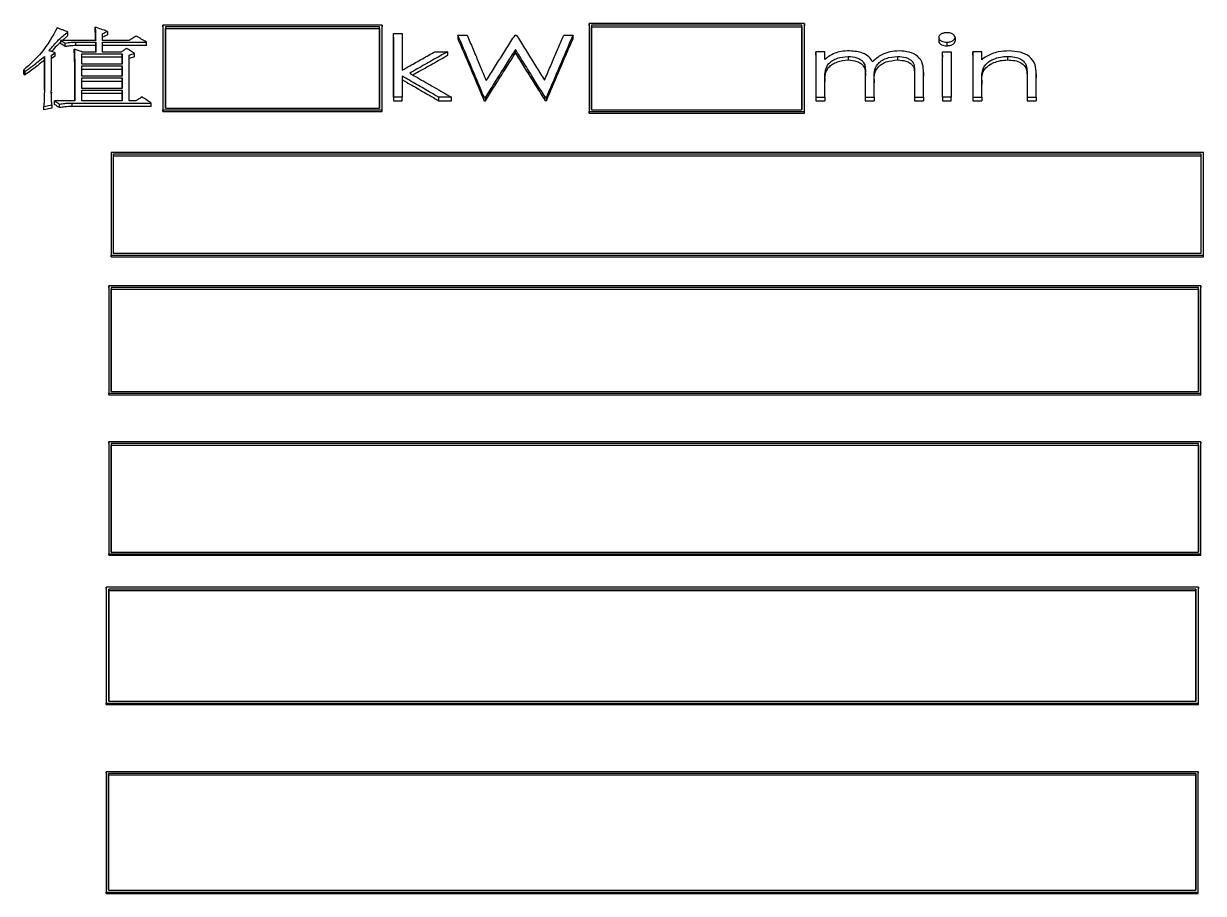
# Model space of a CAD drawing. Header units: millimetres. Extents: x 2136 to 4572, y 748 to 2471.
# Drawn here: x 2820.14 to 2844.05, y 2252.75 to 2270.38 of the extents above; entities that cross this region are included whole.
import ezdxf

# ---------------------------------------------------------------- set-up
doc = ezdxf.new("R2010")
doc.units = ezdxf.units.MM

msp = doc.modelspace()

# ---------------------------------------------------------------- linework, layer by layer
at = {"color": 7, "linetype": 'Continuous', "lineweight": 25}
for p, q in [((2822.966, 2270.312), (2822.966, 2270.348)), ((2822.966, 2270.348), (2822.966, 2268.633)), ((2827.407, 2270.348), (2822.966, 2270.348)), ((2827.407, 2268.633), (2827.407, 2270.348)), ((2827.407, 2270.348), (2827.407, 2270.312)), ((2831.603, 2270.342), (2831.603, 2270.379)), ((2831.603, 2270.379), (2831.603, 2268.601)), ((2835.965, 2270.379), (2831.603, 2270.379)), ((2831.603, 2270.342), (2831.603, 2268.566)), ((2835.915, 2270.348), (2831.653, 2270.348)), ((2831.653, 2270.348), (2831.653, 2268.633)), ((2835.915, 2268.633), (2835.915, 2270.348)), ((2835.915, 2270.312), (2835.915, 2270.348)), ((2835.965, 2268.601), (2835.965, 2270.379)), ((2835.965, 2270.379), (2835.965, 2270.342)), ((2835.965, 2268.565), (2835.965, 2270.342)), ((2821.04, 2270.135), (2820.933, 2270.04)), ((2821.04, 2270.135), (2821.04, 2270.208)), ((2821.592, 2270.236), (2821.592, 2270.309)), ((2821.743, 2270.04), (2821.743, 2270.174)), ((2821.841, 2270.221), (2821.841, 2270.149)), ((2822.966, 2270.312), (2822.966, 2268.598)), ((2827.357, 2270.317), (2823.016, 2270.317)), ((2823.016, 2270.317), (2823.016, 2268.665)), ((2823.016, 2268.665), (2823.016, 2270.281)), ((2823.016, 2270.281), (2827.357, 2270.281)), ((2827.357, 2268.665), (2827.357, 2270.317)), ((2827.357, 2270.281), (2827.357, 2270.317)), ((2827.357, 2270.281), (2827.357, 2268.665)), ((2827.407, 2268.598), (2827.407, 2270.312)), ((2827.635, 2268.886), (2827.635, 2270.179)), ((2827.635, 2270.106), (2827.635, 2270.179)), ((2827.635, 2270.179), (2827.814, 2270.179)), ((2827.635, 2270.106), (2827.635, 2268.816)), ((2827.814, 2270.179), (2827.814, 2269.436)), ((2828.942, 2270.147), (2828.942, 2270.074)), ((2828.942, 2270.147), (2829.128, 2270.147)), ((2830.101, 2270.147), (2830.127, 2270.147)), ((2831.092, 2270.147), (2831.276, 2270.147)), ((2831.276, 2270.074), (2831.276, 2270.147)), ((2831.653, 2268.633), (2831.653, 2270.312)), ((2831.653, 2270.312), (2835.915, 2270.312)), ((2835.915, 2270.312), (2835.915, 2268.633)), ((2838.686, 2270.098), (2838.686, 2270.026)), ((2839.019, 2270.098), (2839.019, 2270.026)), ((2821.603, 2270.04), (2820.899, 2270.04)), ((2820.899, 2269.967), (2820.899, 2270.04)), ((2820.986, 2269.913), (2820.986, 2269.986)), ((2821.17, 2269.792), (2821.17, 2269.864)), ((2821.202, 2270.006), (2821.603, 2270.006)), ((2821.202, 2269.933), (2821.202, 2270.006)), ((2821.603, 2269.933), (2821.202, 2269.933)), ((2821.603, 2270.006), (2821.603, 2269.803)), ((2821.603, 2269.933), (2821.603, 2270.006)), ((2821.603, 2269.803), (2821.603, 2269.933)), ((2822.284, 2270.04), (2821.743, 2270.04)), ((2821.743, 2270.006), (2822.63, 2270.006)), ((2821.743, 2269.803), (2821.743, 2270.006)), ((2822.63, 2269.933), (2821.743, 2269.933)), ((2822.63, 2269.933), (2822.63, 2270.006)), ((2830.109, 2269.781), (2830.109, 2269.853)), ((2838.852, 2270.003), (2838.852, 2269.93)), ((2820.564, 2269.715), (2820.564, 2269.031)), ((2820.564, 2269.643), (2820.564, 2269.715)), ((2820.564, 2269.031), (2820.564, 2269.643)), ((2820.705, 2269.742), (2820.78, 2269.789)), ((2820.705, 2269.059), (2820.705, 2269.742)), ((2820.78, 2269.717), (2820.705, 2269.67)), ((2820.78, 2269.717), (2820.78, 2269.789)), ((2821.321, 2269.769), (2822.143, 2269.769)), ((2821.321, 2269.558), (2821.321, 2269.769)), ((2822.143, 2269.697), (2821.321, 2269.697)), ((2821.603, 2269.803), (2821.332, 2269.803)), ((2822.122, 2269.803), (2821.743, 2269.803)), ((2822.143, 2269.769), (2822.143, 2269.558)), ((2822.143, 2269.697), (2822.143, 2269.769)), ((2822.143, 2269.558), (2822.143, 2269.697)), ((2822.284, 2268.811), (2822.284, 2269.742)), ((2822.392, 2269.704), (2822.284, 2269.67)), ((2822.392, 2269.704), (2822.392, 2269.776)), ((2828.479, 2269.81), (2828.737, 2269.81)), ((2828.737, 2269.738), (2828.737, 2269.81)), ((2836.199, 2269.81), (2836.199, 2268.886)), ((2836.199, 2269.738), (2836.199, 2269.81)), ((2836.378, 2269.81), (2836.199, 2269.81)), ((2836.199, 2269.738), (2836.199, 2268.815)), ((2836.378, 2269.651), (2836.378, 2269.81)), ((2836.851, 2269.714), (2836.851, 2269.642)), ((2837.852, 2269.714), (2837.852, 2269.642)), ((2838.763, 2268.886), (2838.763, 2269.81)), ((2838.763, 2269.738), (2838.763, 2269.81)), ((2838.763, 2269.81), (2838.942, 2269.81)), ((2838.763, 2269.738), (2838.763, 2269.697)), ((2838.942, 2269.81), (2838.942, 2268.886)), ((2839.378, 2269.81), (2839.378, 2268.886)), ((2839.378, 2269.738), (2839.378, 2269.81)), ((2839.558, 2269.81), (2839.378, 2269.81)), ((2839.378, 2269.738), (2839.378, 2268.815)), ((2839.558, 2269.645), (2839.558, 2269.81)), ((2840.083, 2269.714), (2840.083, 2269.642)), ((2820.142, 2269.436), (2820.175, 2269.415)), ((2820.142, 2269.436), (2820.142, 2269.364)), ((2820.142, 2269.364), (2820.175, 2269.343)), ((2820.175, 2269.343), (2820.175, 2269.415)), ((2821.181, 2269.579), (2821.181, 2268.811)), ((2821.181, 2269.507), (2821.181, 2269.579)), ((2821.181, 2268.811), (2821.181, 2269.507)), ((2822.143, 2269.558), (2821.321, 2269.558)), ((2821.321, 2269.524), (2822.143, 2269.524)), ((2821.321, 2269.313), (2821.321, 2269.524)), ((2822.143, 2269.452), (2821.321, 2269.452)), ((2822.143, 2269.524), (2822.143, 2269.313)), ((2822.143, 2269.452), (2822.143, 2269.524)), ((2822.143, 2269.313), (2822.143, 2269.452)), ((2838.199, 2269.389), (2838.199, 2268.886)), ((2838.199, 2269.389), (2838.199, 2269.318)), ((2838.378, 2268.886), (2838.378, 2269.389)), ((2838.378, 2269.389), (2838.378, 2269.317)), ((2839.585, 2269.47), (2839.585, 2269.399)), ((2840.46, 2269.533), (2840.46, 2269.461)), ((2840.66, 2269.297), (2840.66, 2269.369)), ((2822.143, 2269.313), (2821.321, 2269.313)), ((2821.321, 2269.278), (2822.143, 2269.278)), ((2821.321, 2269.066), (2821.321, 2269.278)), ((2822.143, 2269.207), (2821.321, 2269.207)), ((2822.143, 2269.278), (2822.143, 2269.066)), ((2822.143, 2269.207), (2822.143, 2269.278)), ((2822.143, 2269.066), (2822.143, 2269.207)), ((2827.814, 2269.314), (2827.814, 2268.886)), ((2836.378, 2268.886), (2836.378, 2269.277)), ((2836.378, 2269.277), (2836.378, 2269.206)), ((2837.199, 2269.358), (2837.199, 2268.886)), ((2837.199, 2269.358), (2837.199, 2269.287)), ((2837.199, 2269.287), (2837.199, 2268.815)), ((2837.378, 2268.886), (2837.378, 2269.248)), ((2837.378, 2269.248), (2837.378, 2269.176)), ((2838.199, 2269.318), (2838.199, 2268.815)), ((2839.558, 2269.232), (2839.558, 2269.16)), ((2839.558, 2268.886), (2839.558, 2269.222)), ((2839.558, 2269.222), (2839.558, 2269.151)), ((2840.481, 2269.323), (2840.481, 2268.886)), ((2840.481, 2269.323), (2840.481, 2269.251)), ((2840.481, 2269.251), (2840.481, 2268.815)), ((2840.66, 2268.886), (2840.66, 2269.36)), ((2840.66, 2269.36), (2840.66, 2269.289)), ((2820.705, 2268.988), (2820.705, 2268.968)), ((2822.143, 2269.066), (2821.321, 2269.066)), ((2821.321, 2269.031), (2822.143, 2269.031)), ((2821.321, 2268.811), (2821.321, 2269.031)), ((2822.143, 2268.96), (2821.321, 2268.96)), ((2822.143, 2269.031), (2822.143, 2268.811)), ((2822.143, 2268.96), (2822.143, 2269.031)), ((2822.143, 2268.811), (2822.143, 2268.96)), ((2827.635, 2268.886), (2827.635, 2268.816)), ((2827.814, 2268.886), (2827.635, 2268.886)), ((2827.814, 2268.816), (2827.814, 2268.886)), ((2828.556, 2268.816), (2828.556, 2268.886)), ((2828.814, 2268.886), (2828.556, 2268.886)), ((2828.814, 2268.816), (2828.814, 2268.886)), ((2829.474, 2268.816), (2829.474, 2268.886)), ((2829.5, 2268.886), (2829.474, 2268.886)), ((2829.5, 2268.886), (2829.5, 2268.816)), ((2830.711, 2268.816), (2830.711, 2268.886)), ((2830.736, 2268.886), (2830.711, 2268.886)), ((2830.736, 2268.886), (2830.736, 2268.816)), ((2836.199, 2268.886), (2836.199, 2268.815)), ((2836.199, 2268.886), (2836.378, 2268.886)), ((2836.378, 2268.886), (2836.378, 2268.815)), ((2837.199, 2268.886), (2837.199, 2268.815)), ((2837.199, 2268.886), (2837.378, 2268.886)), ((2837.378, 2268.886), (2837.378, 2268.815)), ((2838.199, 2268.886), (2838.199, 2268.815)), ((2838.199, 2268.886), (2838.378, 2268.886)), ((2838.378, 2268.886), (2838.378, 2268.815)), ((2838.763, 2268.886), (2838.763, 2268.815)), ((2838.942, 2268.886), (2838.763, 2268.886)), ((2838.942, 2268.815), (2838.942, 2268.886)), ((2839.378, 2268.886), (2839.378, 2268.815)), ((2839.378, 2268.886), (2839.558, 2268.886)), ((2839.558, 2268.886), (2839.558, 2268.815)), ((2840.481, 2268.886), (2840.481, 2268.815)), ((2840.481, 2268.886), (2840.66, 2268.886)), ((2840.66, 2268.886), (2840.66, 2268.815)), ((2820.553, 2268.7), (2820.716, 2268.735)), ((2820.553, 2268.629), (2820.553, 2268.7)), ((2820.716, 2268.664), (2820.553, 2268.629)), ((2820.716, 2268.735), (2820.716, 2268.664)), ((2821.181, 2268.811), (2820.77, 2268.811)), ((2820.77, 2268.74), (2820.77, 2268.811)), ((2820.867, 2268.678), (2820.867, 2268.748)), ((2821.127, 2268.698), (2821.127, 2268.769)), ((2822.728, 2268.698), (2821.127, 2268.698)), ((2822.143, 2268.811), (2821.321, 2268.811)), ((2822.414, 2268.811), (2822.284, 2268.811)), ((2822.728, 2268.698), (2822.728, 2268.769)), ((2823.016, 2268.665), (2827.357, 2268.665)), ((2827.635, 2268.816), (2827.814, 2268.816)), ((2828.556, 2268.816), (2828.814, 2268.816)), ((2829.474, 2268.816), (2829.5, 2268.816)), ((2830.736, 2268.816), (2830.711, 2268.816)), ((2836.199, 2268.815), (2836.378, 2268.815)), ((2837.199, 2268.815), (2837.378, 2268.815)), ((2838.199, 2268.815), (2838.378, 2268.815)), ((2838.763, 2268.864), (2838.763, 2268.815)), ((2838.763, 2268.815), (2838.942, 2268.815)), ((2839.378, 2268.815), (2839.558, 2268.815)), ((2840.481, 2268.815), (2840.66, 2268.815)), ((2822.966, 2268.598), (2822.966, 2268.633)), ((2822.966, 2268.633), (2827.407, 2268.633)), ((2822.966, 2268.598), (2827.407, 2268.598)), ((2827.407, 2268.598), (2827.407, 2268.633)), ((2831.603, 2268.566), (2831.603, 2268.601)), ((2831.603, 2268.601), (2835.965, 2268.601)), ((2831.603, 2268.566), (2835.965, 2268.565)), ((2831.653, 2268.633), (2835.915, 2268.633)), ((2835.965, 2268.565), (2835.965, 2268.601)), ((2821.917, 2267.77), (2821.917, 2267.735)), ((2844.05, 2267.77), (2821.917, 2267.77)), ((2821.967, 2267.737), (2844, 2267.737)), ((2821.967, 2267.703), (2844, 2267.702)), ((2844, 2267.737), (2844, 2267.702)), ((2844.05, 2267.734), (2844.05, 2267.77)), ((2844.05, 2265.653), (2844.05, 2267.734)), ((2821.917, 2266.695), (2821.917, 2265.653)), ((2821.917, 2265.653), (2821.917, 2265.687)), ((2821.917, 2265.687), (2844.05, 2265.687)), ((2821.917, 2265.653), (2844.05, 2265.653)), ((2844, 2265.72), (2821.967, 2265.72)), ((2844.05, 2265.653), (2844.05, 2265.687)), ((2821.867, 2265.03), (2821.867, 2265.063)), ((2844, 2265.063), (2821.867, 2265.063)), ((2844, 2265.063), (2844, 2265.029)), ((2843.95, 2265.029), (2821.917, 2265.029)), ((2821.917, 2265.029), (2821.917, 2264.996)), ((2821.917, 2264.996), (2843.95, 2264.996)), ((2843.95, 2264.996), (2843.95, 2265.029)), ((2844, 2262.857), (2844, 2265.029)), ((2821.867, 2263.944), (2821.867, 2262.858)), ((2821.917, 2262.924), (2843.95, 2262.924)), ((2821.867, 2262.858), (2821.867, 2262.889)), ((2821.867, 2262.889), (2844, 2262.889)), ((2821.867, 2262.858), (2844, 2262.857)), ((2844, 2262.857), (2844, 2262.889)), ((2844, 2261.905), (2821.867, 2261.905)), ((2821.867, 2261.874), (2821.867, 2261.905)), ((2843.95, 2261.869), (2821.917, 2261.869)), ((2821.917, 2261.869), (2821.917, 2261.838)), ((2821.917, 2261.838), (2843.95, 2261.838)), ((2843.95, 2261.838), (2843.95, 2261.869)), ((2844, 2261.905), (2844, 2261.874)), ((2844, 2259.607), (2844, 2261.874)), ((2821.867, 2259.92), (2821.867, 2259.607)), ((2821.867, 2259.636), (2844, 2259.636)), ((2821.867, 2259.607), (2821.867, 2259.636)), ((2821.867, 2259.607), (2844, 2259.607)), ((2821.917, 2259.672), (2843.95, 2259.672)), ((2844, 2259.607), (2844, 2259.636)), ((2843.95, 2258.959), (2821.817, 2258.959)), ((2821.817, 2258.93), (2821.817, 2258.959)), ((2821.817, 2258.93), (2821.817, 2256.582)), ((2843.9, 2258.922), (2821.867, 2258.922)), ((2821.867, 2258.893), (2821.867, 2258.922)), ((2821.867, 2258.893), (2843.9, 2258.893)), ((2843.9, 2258.922), (2843.9, 2258.893)), ((2843.95, 2258.959), (2843.95, 2258.93)), ((2843.95, 2256.582), (2843.95, 2258.93)), ((2821.817, 2256.61), (2843.95, 2256.61)), ((2821.817, 2256.582), (2821.817, 2256.61)), ((2821.817, 2256.582), (2843.95, 2256.582)), ((2821.867, 2256.647), (2843.9, 2256.647)), ((2843.95, 2256.582), (2843.95, 2256.61)), ((2843.946, 2255.219), (2821.813, 2255.219)), ((2821.813, 2255.192), (2821.813, 2255.219)), ((2821.813, 2255.192), (2821.813, 2252.755)), ((2843.896, 2255.181), (2821.863, 2255.181)), ((2821.863, 2255.154), (2821.863, 2255.181)), ((2821.863, 2255.154), (2843.896, 2255.154)), ((2843.896, 2255.181), (2843.896, 2255.154)), ((2843.946, 2255.219), (2843.946, 2255.192)), ((2843.946, 2252.755), (2843.946, 2255.192)), ((2821.813, 2252.78), (2843.946, 2252.78)), ((2821.813, 2252.755), (2821.813, 2252.78)), ((2821.813, 2252.755), (2843.946, 2252.755)), ((2821.863, 2252.819), (2843.896, 2252.819)), ((2843.946, 2252.755), (2843.946, 2252.78))]:
    msp.add_line(p, q, dxfattribs=at)
at = {"color": 7, "linetype": 'Continuous', "lineweight": 25, "flags": 128}
for points in [[(2820.78, 2269.789), (2820.736, 2269.805), (2820.699, 2269.817), (2820.661, 2269.83)], [(2822.284, 2269.742), (2822.338, 2269.759), (2822.392, 2269.776)], [(2821.127, 2268.769), (2821.721, 2268.769), (2822.728, 2268.769)]]:
    msp.add_lwpolyline(points, dxfattribs=at)
at = {"color": 7, "linetype": 'Continuous', "lineweight": 25}
for points, knots in [([(2820.824, 2270.295), (2820.729, 2270.125), (2820.56, 2269.817), (2820.271, 2269.553), (2820.142, 2269.436)], [0, 0, 0, 0, 0.556051, 1, 1, 1, 1]), ([(2820.661, 2269.83), (2820.721, 2269.906), (2820.827, 2270.042), (2820.975, 2270.157), (2821.04, 2270.208)], [0, 0, 0, 0, 0.5582906, 1, 1, 1, 1]), ([(2821.04, 2270.208), (2821.011, 2270.22), (2820.96, 2270.24), (2820.888, 2270.269), (2820.845, 2270.287), (2820.824, 2270.295)], [0, 0, 0, 0, 0.402372, 0.701186, 1, 1, 1, 1]), ([(2821.592, 2270.309), (2821.594, 2270.284), (2821.598, 2270.234), (2821.602, 2270.145), (2821.602, 2270.08), (2821.603, 2270.04)], [0, 0, 0, 0, 0.276869, 0.553757, 1, 1, 1, 1]), ([(2821.841, 2270.221), (2821.799, 2270.236), (2821.716, 2270.265), (2821.633, 2270.294), (2821.592, 2270.309)], [0, 0, 0, 0, 0.499999, 1, 1, 1, 1]), ([(2821.602, 2270.04), (2821.602, 2270.04), (2821.602, 2270.066), (2821.6, 2270.132), (2821.595, 2270.196), (2821.592, 2270.236)], [0, 0, 0, 0, 0.01134, 0.390566, 1, 1, 1, 1]), ([(2821.743, 2270.174), (2821.759, 2270.182), (2821.792, 2270.198), (2821.824, 2270.214), (2821.841, 2270.221)], [0, 0, 0, 0, 0.500001, 1, 1, 1, 1]), ([(2821.841, 2270.149), (2821.824, 2270.141), (2821.792, 2270.125), (2821.759, 2270.11), (2821.743, 2270.102)], [0, 0, 0, 0, 0.5, 1, 1, 1, 1]), ([(2822.425, 2270.127), (2822.401, 2270.113), (2822.354, 2270.083), (2822.307, 2270.054), (2822.284, 2270.04)], [0, 0, 0, 0, 0.499999, 1, 1, 1, 1]), ([(2822.63, 2270.006), (2822.596, 2270.026), (2822.527, 2270.067), (2822.459, 2270.107), (2822.425, 2270.127)], [0, 0, 0, 0, 0.5, 1, 1, 1, 1]), ([(2829.474, 2268.886), (2829.454, 2268.934), (2829.355, 2269.173), (2829.177, 2269.595), (2829.02, 2269.964), (2828.942, 2270.147)], [0, 0, 0, 0, 0.1124832, 0.5624214, 1, 1, 1, 1]), ([(2829.128, 2270.147), (2829.147, 2270.101), (2829.206, 2269.964), (2829.3, 2269.743), (2829.411, 2269.481), (2829.483, 2269.311), (2829.519, 2269.225)], [0, 0, 0, 0, 0.149662, 0.448988, 0.724491, 1, 1, 1, 1]), ([(2829.519, 2269.225), (2829.547, 2269.27), (2829.63, 2269.402), (2829.769, 2269.623), (2829.935, 2269.885), (2830.046, 2270.06), (2830.101, 2270.147)], [0, 0, 0, 0, 0.14292, 0.42876, 0.714377, 1, 1, 1, 1]), ([(2830.127, 2270.147), (2830.155, 2270.103), (2830.237, 2269.972), (2830.374, 2269.755), (2830.537, 2269.493), (2830.645, 2269.319), (2830.699, 2269.232)], [0, 0, 0, 0, 0.1441148, 0.4323449, 0.7161696, 1, 1, 1, 1]), ([(2830.699, 2269.232), (2830.718, 2269.278), (2830.778, 2269.417), (2830.873, 2269.639), (2830.984, 2269.898), (2831.056, 2270.064), (2831.092, 2270.147)], [0, 0, 0, 0, 0.150485, 0.451455, 0.725725, 1, 1, 1, 1]), ([(2831.276, 2270.147), (2831.255, 2270.1), (2831.154, 2269.867), (2830.975, 2269.448), (2830.815, 2269.072), (2830.736, 2268.886)], [0, 0, 0, 0, 0.112359, 0.561802, 1, 1, 1, 1]), ([(2838.852, 2270.194), (2838.828, 2270.193), (2838.782, 2270.19), (2838.728, 2270.165), (2838.692, 2270.133), (2838.688, 2270.11), (2838.686, 2270.098)], [0, 0, 0, 0, 0.2917, 0.575641, 0.790759, 1, 1, 1, 1]), ([(2838.686, 2270.098), (2838.689, 2270.083), (2838.697, 2270.053), (2838.744, 2270.023), (2838.797, 2270.005), (2838.833, 2270.004), (2838.852, 2270.003)], [0, 0, 0, 0, 0.266105, 0.543473, 0.769717, 1, 1, 1, 1]), ([(2839.019, 2270.098), (2839.016, 2270.113), (2839.009, 2270.143), (2838.961, 2270.174), (2838.907, 2270.192), (2838.87, 2270.194), (2838.852, 2270.194)], [0, 0, 0, 0, 0.266167, 0.543432, 0.769604, 1, 1, 1, 1]), ([(2838.852, 2270.003), (2838.875, 2270.004), (2838.922, 2270.007), (2838.976, 2270.032), (2839.013, 2270.063), (2839.017, 2270.087), (2839.019, 2270.098)], [0, 0, 0, 0, 0.291686, 0.575696, 0.790918, 1, 1, 1, 1]), ([(2820.899, 2270.009), (2820.87, 2269.984), (2820.798, 2269.923), (2820.742, 2269.854), (2820.71, 2269.813)], [0, 0, 0, 0, 0.417891, 1, 1, 1, 1]), ([(2820.899, 2270.04), (2820.914, 2270.031), (2820.943, 2270.013), (2820.972, 2269.995), (2820.986, 2269.986)], [0, 0, 0, 0, 0.5, 1, 1, 1, 1]), ([(2820.986, 2269.913), (2820.972, 2269.922), (2820.943, 2269.94), (2820.914, 2269.958), (2820.899, 2269.967)], [0, 0, 0, 0, 0.500002, 1, 1, 1, 1]), ([(2820.986, 2269.986), (2821.026, 2269.992), (2821.097, 2270.004), (2821.17, 2270.005), (2821.202, 2270.006)], [0, 0, 0, 0, 0.558835, 1, 1, 1, 1]), ([(2821.202, 2269.933), (2821.161, 2269.933), (2821.088, 2269.931), (2821.017, 2269.919), (2820.986, 2269.913)], [0, 0, 0, 0, 0.561085, 1, 1, 1, 1]), ([(2821.17, 2269.864), (2821.17, 2269.862), (2821.17, 2269.857), (2821.17, 2269.852), (2821.17, 2269.848), (2821.171, 2269.843), (2821.171, 2269.839), (2821.171, 2269.835), (2821.171, 2269.83), (2821.171, 2269.826), (2821.171, 2269.822), (2821.172, 2269.817), (2821.172, 2269.813), (2821.172, 2269.808), (2821.172, 2269.803), (2821.172, 2269.799), (2821.173, 2269.795), (2821.173, 2269.787), (2821.173, 2269.778), (2821.173, 2269.77), (2821.174, 2269.761), (2821.174, 2269.752), (2821.174, 2269.743), (2821.175, 2269.735), (2821.175, 2269.726), (2821.176, 2269.715), (2821.176, 2269.707), (2821.176, 2269.698), (2821.177, 2269.689), (2821.177, 2269.68), (2821.177, 2269.672), (2821.177, 2269.663), (2821.178, 2269.654), (2821.178, 2269.646), (2821.178, 2269.639), (2821.179, 2269.633), (2821.179, 2269.626), (2821.179, 2269.621), (2821.179, 2269.616), (2821.179, 2269.612), (2821.18, 2269.608), (2821.18, 2269.603), (2821.18, 2269.599), (2821.18, 2269.595), (2821.18, 2269.589), (2821.18, 2269.584), (2821.181, 2269.581), (2821.181, 2269.579)], [0, 0, 0, 0, 0.0228582, 0.0457162, 0.0571452, 0.0685742, 0.0914321, 0.1028611, 0.1142901, 0.1371481, 0.1485771, 0.1600061, 0.1828641, 0.1942931, 0.217151, 0.22858, 0.240009, 0.262867, 0.308583, 0.3314409, 0.3542989, 0.4000149, 0.4228729, 0.4457309, 0.4914468, 0.5143048, 0.5600208, 0.5828788, 0.6057367, 0.6514527, 0.6743107, 0.6971687, 0.7428846, 0.7657426, 0.7886006, 0.8114586, 0.8343166, 0.8571745, 0.8686035, 0.8800325, 0.9028905, 0.9143195, 0.9257485, 0.9486065, 0.9600355, 0.9800177, 1, 1, 1, 1]), ([(2821.332, 2269.803), (2821.305, 2269.813), (2821.251, 2269.833), (2821.197, 2269.854), (2821.17, 2269.864)], [0, 0, 0, 0, 0.5, 1, 1, 1, 1]), ([(2822.23, 2269.877), (2822.212, 2269.865), (2822.176, 2269.84), (2822.14, 2269.815), (2822.122, 2269.803)], [0, 0, 0, 0, 0.499999, 1, 1, 1, 1]), ([(2822.392, 2269.776), (2822.365, 2269.793), (2822.311, 2269.827), (2822.257, 2269.86), (2822.23, 2269.877)], [0, 0, 0, 0, 0.499999, 1, 1, 1, 1]), ([(2828.942, 2270.074), (2828.962, 2270.027), (2829.062, 2269.794), (2829.239, 2269.376), (2829.397, 2269), (2829.474, 2268.816)], [0, 0, 0, 0, 0.112618, 0.563095, 1, 1, 1, 1]), ([(2830.109, 2269.853), (2830.081, 2269.809), (2829.997, 2269.678), (2829.854, 2269.451), (2829.679, 2269.173), (2829.56, 2268.982), (2829.5, 2268.886)], [0, 0, 0, 0, 0.13729, 0.411869, 0.705931, 1, 1, 1, 1]), ([(2830.711, 2268.886), (2830.683, 2268.931), (2830.6, 2269.065), (2830.459, 2269.294), (2830.286, 2269.571), (2830.168, 2269.759), (2830.109, 2269.853)], [0, 0, 0, 0, 0.137552, 0.412656, 0.706324, 1, 1, 1, 1]), ([(2830.736, 2268.816), (2830.757, 2268.863), (2830.858, 2269.102), (2831.037, 2269.523), (2831.197, 2269.892), (2831.276, 2270.074)], [0, 0, 0, 0, 0.112494, 0.562474, 1, 1, 1, 1]), ([(2838.686, 2270.026), (2838.689, 2270.011), (2838.697, 2269.981), (2838.744, 2269.951), (2838.797, 2269.933), (2838.833, 2269.931), (2838.852, 2269.93)], [0, 0, 0, 0, 0.2659349, 0.5432745, 0.7695921, 1, 1, 1, 1]), ([(2838.852, 2269.93), (2838.875, 2269.932), (2838.922, 2269.935), (2838.976, 2269.959), (2839.013, 2269.99), (2839.017, 2270.014), (2839.019, 2270.026)], [0, 0, 0, 0, 0.291838, 0.575901, 0.791061, 1, 1, 1, 1]), ([(2820.175, 2269.415), (2820.227, 2269.451), (2820.322, 2269.517), (2820.449, 2269.618), (2820.526, 2269.683), (2820.564, 2269.715)], [0, 0, 0, 0, 0.38007, 0.689866, 1, 1, 1, 1]), ([(2820.564, 2269.643), (2820.517, 2269.603), (2820.433, 2269.532), (2820.302, 2269.432), (2820.217, 2269.373), (2820.175, 2269.343)], [0, 0, 0, 0, 0.380303, 0.689878, 1, 1, 1, 1]), ([(2821.181, 2269.507), (2821.179, 2269.542), (2821.177, 2269.607), (2821.173, 2269.702), (2821.171, 2269.762), (2821.17, 2269.792)], [0, 0, 0, 0, 0.366196, 0.683098, 1, 1, 1, 1]), ([(2827.814, 2269.436), (2827.866, 2269.465), (2828.003, 2269.543), (2828.225, 2269.668), (2828.394, 2269.763), (2828.479, 2269.81)], [0, 0, 0, 0, 0.2361126, 0.6180558, 1, 1, 1, 1]), ([(2828.737, 2269.81), (2828.685, 2269.781), (2828.53, 2269.694), (2828.273, 2269.549), (2828.068, 2269.433), (2827.966, 2269.375)], [0, 0, 0, 0, 0.203788, 0.601893, 1, 1, 1, 1]), ([(2828.028, 2269.339), (2828.06, 2269.357), (2828.194, 2269.432), (2828.43, 2269.566), (2828.635, 2269.681), (2828.737, 2269.738)], [0, 0, 0, 0, 0.133273, 0.566636, 1, 1, 1, 1]), ([(2829.5, 2268.816), (2829.528, 2268.86), (2829.612, 2268.994), (2829.755, 2269.222), (2829.93, 2269.499), (2830.049, 2269.687), (2830.109, 2269.781)], [0, 0, 0, 0, 0.1374393, 0.4123184, 0.7061558, 1, 1, 1, 1]), ([(2830.109, 2269.781), (2830.137, 2269.737), (2830.219, 2269.605), (2830.361, 2269.379), (2830.534, 2269.101), (2830.652, 2268.911), (2830.711, 2268.816)], [0, 0, 0, 0, 0.137702, 0.413107, 0.70655, 1, 1, 1, 1]), ([(2836.581, 2269.78), (2836.538, 2269.759), (2836.462, 2269.723), (2836.404, 2269.673), (2836.378, 2269.651)], [0, 0, 0, 0, 0.564241, 1, 1, 1, 1]), ([(2836.378, 2269.277), (2836.38, 2269.327), (2836.383, 2269.427), (2836.434, 2269.553), (2836.533, 2269.632), (2836.66, 2269.695), (2836.775, 2269.706), (2836.851, 2269.714)], [0, 0, 0, 0, 0.241257, 0.4833865, 0.613214, 0.7463276, 1, 1, 1, 1]), ([(2836.378, 2269.206), (2836.38, 2269.255), (2836.383, 2269.355), (2836.434, 2269.481), (2836.533, 2269.56), (2836.66, 2269.623), (2836.775, 2269.634), (2836.851, 2269.642)], [0, 0, 0, 0, 0.24113, 0.483163, 0.612992, 0.746152, 1, 1, 1, 1]), ([(2836.882, 2269.826), (2836.823, 2269.824), (2836.719, 2269.82), (2836.623, 2269.792), (2836.581, 2269.78)], [0, 0, 0, 0, 0.562438, 1, 1, 1, 1]), ([(2836.851, 2269.714), (2836.912, 2269.709), (2837.006, 2269.702), (2837.108, 2269.651), (2837.21, 2269.548), (2837.204, 2269.442), (2837.199, 2269.358)], [0, 0, 0, 0, 0.25507, 0.388384, 0.517307, 1, 1, 1, 1]), ([(2836.851, 2269.642), (2836.912, 2269.637), (2837.006, 2269.63), (2837.108, 2269.579), (2837.21, 2269.476), (2837.204, 2269.37), (2837.199, 2269.287)], [0, 0, 0, 0, 0.25526, 0.388622, 0.517537, 1, 1, 1, 1]), ([(2837.347, 2269.605), (2837.326, 2269.64), (2837.282, 2269.71), (2837.122, 2269.805), (2836.974, 2269.818), (2836.882, 2269.826)], [0, 0, 0, 0, 0.269907, 0.547967, 1, 1, 1, 1]), ([(2837.883, 2269.826), (2837.821, 2269.822), (2837.697, 2269.815), (2837.497, 2269.744), (2837.404, 2269.657), (2837.347, 2269.605)], [0, 0, 0, 0, 0.288581, 0.57183, 1, 1, 1, 1]), ([(2837.378, 2269.248), (2837.378, 2269.357), (2837.377, 2269.496), (2837.52, 2269.626), (2837.651, 2269.694), (2837.772, 2269.706), (2837.852, 2269.714)], [0, 0, 0, 0, 0.4822, 0.612023, 0.745366, 1, 1, 1, 1]), ([(2837.378, 2269.176), (2837.378, 2269.286), (2837.377, 2269.425), (2837.52, 2269.554), (2837.651, 2269.622), (2837.772, 2269.634), (2837.852, 2269.642)], [0, 0, 0, 0, 0.481974, 0.611795, 0.745183, 1, 1, 1, 1]), ([(2837.852, 2269.714), (2837.91, 2269.71), (2837.998, 2269.704), (2838.097, 2269.66), (2838.173, 2269.599), (2838.196, 2269.501), (2838.198, 2269.427), (2838.199, 2269.389)], [0, 0, 0, 0, 0.254787, 0.388278, 0.517715, 0.758815, 1, 1, 1, 1]), ([(2837.852, 2269.642), (2837.91, 2269.638), (2837.998, 2269.632), (2838.097, 2269.588), (2838.173, 2269.527), (2838.196, 2269.43), (2838.198, 2269.355), (2838.199, 2269.318)], [0, 0, 0, 0, 0.25497, 0.388514, 0.517951, 0.758942, 1, 1, 1, 1]), ([(2838.378, 2269.389), (2838.377, 2269.446), (2838.374, 2269.561), (2838.284, 2269.718), (2838.094, 2269.812), (2837.954, 2269.822), (2837.883, 2269.826)], [0, 0, 0, 0, 0.270601, 0.542796, 0.767549, 1, 1, 1, 1]), ([(2840.114, 2269.826), (2840.04, 2269.823), (2839.919, 2269.816), (2839.764, 2269.77), (2839.65, 2269.715), (2839.588, 2269.668), (2839.558, 2269.645)], [0, 0, 0, 0, 0.346759, 0.568511, 0.786179, 1, 1, 1, 1]), ([(2839.585, 2269.47), (2839.609, 2269.508), (2839.656, 2269.584), (2839.789, 2269.66), (2839.934, 2269.707), (2840.033, 2269.711), (2840.083, 2269.714)], [0, 0, 0, 0, 0.26849, 0.546604, 0.771529, 1, 1, 1, 1]), ([(2839.585, 2269.399), (2839.609, 2269.436), (2839.656, 2269.513), (2839.789, 2269.588), (2839.934, 2269.635), (2840.033, 2269.639), (2840.083, 2269.642)], [0, 0, 0, 0, 0.268346, 0.546438, 0.771424, 1, 1, 1, 1]), ([(2840.083, 2269.714), (2840.131, 2269.712), (2840.227, 2269.708), (2840.349, 2269.667), (2840.427, 2269.603), (2840.449, 2269.556), (2840.46, 2269.533)], [0, 0, 0, 0, 0.290858, 0.574718, 0.790004, 1, 1, 1, 1]), ([(2840.083, 2269.642), (2840.131, 2269.64), (2840.227, 2269.636), (2840.349, 2269.595), (2840.427, 2269.531), (2840.449, 2269.484), (2840.46, 2269.461)], [0, 0, 0, 0, 0.290991, 0.574913, 0.790139, 1, 1, 1, 1]), ([(2840.66, 2269.36), (2840.659, 2269.422), (2840.658, 2269.547), (2840.551, 2269.715), (2840.341, 2269.811), (2840.19, 2269.821), (2840.114, 2269.826)], [0, 0, 0, 0, 0.270301, 0.542249, 0.767594, 1, 1, 1, 1]), ([(2827.966, 2269.375), (2828.018, 2269.345), (2828.185, 2269.249), (2828.468, 2269.086), (2828.699, 2268.953), (2828.814, 2268.886)], [0, 0, 0, 0, 0.184797, 0.592397, 1, 1, 1, 1]), ([(2839.558, 2269.222), (2839.557, 2269.269), (2839.557, 2269.352), (2839.577, 2269.434), (2839.585, 2269.47)], [0, 0, 0, 0, 0.559824, 1, 1, 1, 1]), ([(2839.558, 2269.151), (2839.557, 2269.198), (2839.557, 2269.281), (2839.577, 2269.363), (2839.585, 2269.399)], [0, 0, 0, 0, 0.5598173, 1, 1, 1, 1]), ([(2840.46, 2269.533), (2840.467, 2269.494), (2840.482, 2269.424), (2840.481, 2269.354), (2840.481, 2269.323)], [0, 0, 0, 0, 0.559954, 1, 1, 1, 1]), ([(2840.46, 2269.461), (2840.467, 2269.422), (2840.482, 2269.353), (2840.481, 2269.282), (2840.481, 2269.251)], [0, 0, 0, 0, 0.559958, 1, 1, 1, 1]), ([(2828.556, 2268.886), (2828.504, 2268.917), (2828.355, 2269.003), (2828.107, 2269.146), (2827.912, 2269.258), (2827.814, 2269.314)], [0, 0, 0, 0, 0.210801, 0.6054, 1, 1, 1, 1]), ([(2827.814, 2269.243), (2827.866, 2269.213), (2828.016, 2269.127), (2828.264, 2268.985), (2828.459, 2268.872), (2828.556, 2268.816)], [0, 0, 0, 0, 0.210912, 0.605455, 1, 1, 1, 1]), ([(2820.564, 2269.031), (2820.564, 2269.029), (2820.564, 2269.024), (2820.564, 2269.017), (2820.563, 2269.012), (2820.563, 2269.007), (2820.563, 2269.002), (2820.563, 2268.997), (2820.563, 2268.992), (2820.563, 2268.987), (2820.562, 2268.981), (2820.562, 2268.976), (2820.562, 2268.97), (2820.562, 2268.962), (2820.562, 2268.952), (2820.561, 2268.942), (2820.561, 2268.932), (2820.561, 2268.921), (2820.56, 2268.911), (2820.56, 2268.901), (2820.56, 2268.891), (2820.559, 2268.881), (2820.559, 2268.87), (2820.559, 2268.86), (2820.558, 2268.85), (2820.558, 2268.84), (2820.558, 2268.832), (2820.557, 2268.824), (2820.557, 2268.817), (2820.557, 2268.809), (2820.557, 2268.801), (2820.556, 2268.795), (2820.556, 2268.79), (2820.556, 2268.785), (2820.556, 2268.779), (2820.556, 2268.774), (2820.556, 2268.769), (2820.555, 2268.764), (2820.555, 2268.759), (2820.555, 2268.754), (2820.555, 2268.749), (2820.555, 2268.744), (2820.555, 2268.738), (2820.554, 2268.733), (2820.554, 2268.728), (2820.554, 2268.723), (2820.554, 2268.718), (2820.554, 2268.713), (2820.554, 2268.707), (2820.553, 2268.703), (2820.553, 2268.7)], [0, 0, 0, 0, 0.023174, 0.046349, 0.057936, 0.069523, 0.092698, 0.104285, 0.115872, 0.139047, 0.150634, 0.162221, 0.185396, 0.20857, 0.231745, 0.278094, 0.301268, 0.324442, 0.370791, 0.393966, 0.41714, 0.463489, 0.486664, 0.509838, 0.556187, 0.579362, 0.602536, 0.625711, 0.648885, 0.672059, 0.695234, 0.718408, 0.729996, 0.741583, 0.764757, 0.776345, 0.787932, 0.811106, 0.822693, 0.834281, 0.857455, 0.869042, 0.88063, 0.903804, 0.915391, 0.926979, 0.950153, 0.96174, 0.973327, 1, 1, 1, 1]), ([(2820.716, 2268.735), (2820.715, 2268.737), (2820.715, 2268.742), (2820.714, 2268.752), (2820.713, 2268.762), (2820.712, 2268.772), (2820.712, 2268.779), (2820.711, 2268.784), (2820.711, 2268.789), (2820.71, 2268.795), (2820.71, 2268.803), (2820.709, 2268.813), (2820.708, 2268.823), (2820.708, 2268.833), (2820.707, 2268.843), (2820.707, 2268.853), (2820.706, 2268.863), (2820.706, 2268.873), (2820.706, 2268.883), (2820.705, 2268.893), (2820.705, 2268.903), (2820.705, 2268.913), (2820.705, 2268.923), (2820.705, 2268.933), (2820.705, 2268.943), (2820.705, 2268.954), (2820.704, 2268.961), (2820.704, 2268.969), (2820.704, 2268.975), (2820.704, 2268.981), (2820.704, 2268.986), (2820.704, 2268.991), (2820.704, 2268.996), (2820.704, 2269.001), (2820.704, 2269.006), (2820.704, 2269.011), (2820.704, 2269.016), (2820.705, 2269.021), (2820.705, 2269.026), (2820.705, 2269.031), (2820.705, 2269.036), (2820.705, 2269.041), (2820.705, 2269.046), (2820.705, 2269.053), (2820.705, 2269.056), (2820.705, 2269.059)], [0, 0, 0, 0, 0.023274, 0.046547, 0.093095, 0.116368, 0.139642, 0.151279, 0.162916, 0.18619, 0.209463, 0.232737, 0.279285, 0.302558, 0.325832, 0.372379, 0.395653, 0.418927, 0.465474, 0.488748, 0.512022, 0.558569, 0.581843, 0.605117, 0.651664, 0.674938, 0.698211, 0.721485, 0.744759, 0.756396, 0.779669, 0.791306, 0.802943, 0.826217, 0.837854, 0.84949, 0.872764, 0.884401, 0.896038, 0.919311, 0.930948, 0.942585, 0.965859, 0.977496, 1, 1, 1, 1]), ([(2822.544, 2268.893), (2822.522, 2268.88), (2822.479, 2268.852), (2822.436, 2268.824), (2822.414, 2268.811)], [0, 0, 0, 0, 0.499999, 1, 1, 1, 1]), ([(2822.728, 2268.769), (2822.697, 2268.79), (2822.636, 2268.831), (2822.574, 2268.873), (2822.544, 2268.893)], [0, 0, 0, 0, 0.5, 1, 1, 1, 1]), ([(2820.77, 2268.811), (2820.786, 2268.8), (2820.818, 2268.78), (2820.851, 2268.759), (2820.867, 2268.748)], [0, 0, 0, 0, 0.499999, 1, 1, 1, 1]), ([(2820.867, 2268.678), (2820.851, 2268.688), (2820.818, 2268.709), (2820.786, 2268.729), (2820.77, 2268.74)], [0, 0, 0, 0, 0.500001, 1, 1, 1, 1]), ([(2820.867, 2268.748), (2820.903, 2268.754), (2820.964, 2268.763), (2821.051, 2268.768), (2821.101, 2268.769), (2821.127, 2268.769)], [0, 0, 0, 0, 0.425218, 0.711978, 1, 1, 1, 1]), ([(2821.127, 2268.698), (2821.078, 2268.698), (2820.99, 2268.696), (2820.905, 2268.683), (2820.867, 2268.678)], [0, 0, 0, 0, 0.560746, 1, 1, 1, 1]), ([(2821.917, 2267.77), (2821.917, 2267.564), (2821.917, 2267.154), (2821.917, 2266.461), (2821.917, 2265.968), (2821.917, 2265.687)], [0, 0, 0, 0, 0.300081, 0.600162, 1, 1, 1, 1]), ([(2821.967, 2265.72), (2821.967, 2265.932), (2821.967, 2266.354), (2821.967, 2267.027), (2821.967, 2267.485), (2821.967, 2267.737)], [0, 0, 0, 0, 0.3099206, 0.6198411, 1, 1, 1, 1]), ([(2821.967, 2265.72), (2821.967, 2265.88), (2821.967, 2266.209), (2821.967, 2266.873), (2821.967, 2267.371), (2821.967, 2267.703)], [0, 0, 0, 0, 0.237543, 0.491754, 1, 1, 1, 1]), ([(2844, 2267.737), (2844, 2267.532), (2844, 2267.121), (2844, 2266.449), (2844, 2265.979), (2844, 2265.72)], [0, 0, 0, 0, 0.3099213, 0.6198426, 1, 1, 1, 1]), ([(2844, 2267.702), (2844, 2267.537), (2844, 2267.206), (2844, 2266.548), (2844, 2266.049), (2844, 2265.72)], [0, 0, 0, 0, 0.254228, 0.508455, 1, 1, 1, 1]), ([(2844.05, 2265.687), (2844.05, 2265.898), (2844.05, 2266.321), (2844.05, 2267.016), (2844.05, 2267.496), (2844.05, 2267.77)], [0, 0, 0, 0, 0.3000816, 0.6001632, 1, 1, 1, 1]), ([(2821.867, 2265.063), (2821.867, 2264.848), (2821.867, 2264.419), (2821.867, 2263.695), (2821.867, 2263.182), (2821.867, 2262.889)], [0, 0, 0, 0, 0.300081, 0.600162, 1, 1, 1, 1]), ([(2844, 2262.889), (2844, 2263.109), (2844, 2263.55), (2844, 2264.275), (2844, 2264.776), (2844, 2265.063)], [0, 0, 0, 0, 0.300082, 0.600163, 1, 1, 1, 1]), ([(2821.917, 2265.029), (2821.917, 2264.814), (2821.917, 2264.385), (2821.917, 2263.684), (2821.917, 2263.194), (2821.917, 2262.924)], [0, 0, 0, 0, 0.309921, 0.619841, 1, 1, 1, 1]), ([(2821.917, 2262.924), (2821.917, 2263.091), (2821.917, 2263.435), (2821.917, 2264.129), (2821.917, 2264.649), (2821.917, 2264.996)], [0, 0, 0, 0, 0.238721, 0.492538, 1, 1, 1, 1]), ([(2843.95, 2262.924), (2843.95, 2263.144), (2843.95, 2263.584), (2843.95, 2264.287), (2843.95, 2264.765), (2843.95, 2265.029)], [0, 0, 0, 0, 0.309921, 0.619843, 1, 1, 1, 1]), ([(2843.95, 2264.996), (2843.95, 2264.823), (2843.95, 2264.476), (2843.95, 2263.789), (2843.95, 2263.268), (2843.95, 2262.924)], [0, 0, 0, 0, 0.253832, 0.507664, 1, 1, 1, 1]), ([(2821.867, 2261.905), (2821.867, 2261.68), (2821.867, 2261.232), (2821.867, 2260.476), (2821.867, 2259.941), (2821.867, 2259.636)], [0, 0, 0, 0, 0.300081, 0.600162, 1, 1, 1, 1]), ([(2821.917, 2261.869), (2821.917, 2261.645), (2821.917, 2261.196), (2821.917, 2260.464), (2821.917, 2259.954), (2821.917, 2259.672)], [0, 0, 0, 0, 0.309921, 0.619841, 1, 1, 1, 1]), ([(2821.917, 2259.672), (2821.917, 2259.847), (2821.917, 2260.208), (2821.917, 2260.932), (2821.917, 2261.476), (2821.917, 2261.838)], [0, 0, 0, 0, 0.239926, 0.493342, 1, 1, 1, 1]), ([(2843.95, 2259.672), (2843.95, 2259.902), (2843.95, 2260.361), (2843.95, 2261.094), (2843.95, 2261.594), (2843.95, 2261.869)], [0, 0, 0, 0, 0.309921, 0.619843, 1, 1, 1, 1]), ([(2843.95, 2261.838), (2843.95, 2261.657), (2843.95, 2261.295), (2843.95, 2260.576), (2843.95, 2260.032), (2843.95, 2259.672)], [0, 0, 0, 0, 0.253427, 0.506855, 1, 1, 1, 1]), ([(2844, 2259.636), (2844, 2259.865), (2844, 2260.324), (2844, 2261.082), (2844, 2261.605), (2844, 2261.905)], [0, 0, 0, 0, 0.300082, 0.600163, 1, 1, 1, 1]), ([(2821.817, 2258.959), (2821.817, 2258.726), (2821.817, 2258.261), (2821.817, 2257.479), (2821.817, 2256.926), (2821.817, 2256.61)], [0, 0, 0, 0, 0.300081, 0.600162, 1, 1, 1, 1]), ([(2821.867, 2258.922), (2821.867, 2258.689), (2821.867, 2258.224), (2821.867, 2257.467), (2821.867, 2256.938), (2821.867, 2256.647)], [0, 0, 0, 0, 0.309921, 0.619841, 1, 1, 1, 1]), ([(2821.867, 2256.647), (2821.867, 2256.83), (2821.867, 2257.203), (2821.867, 2257.954), (2821.867, 2258.517), (2821.867, 2258.893)], [0, 0, 0, 0, 0.240925, 0.494007, 1, 1, 1, 1]), ([(2843.9, 2256.647), (2843.9, 2256.885), (2843.9, 2257.359), (2843.9, 2258.118), (2843.9, 2258.636), (2843.9, 2258.922)], [0, 0, 0, 0, 0.309921, 0.619843, 1, 1, 1, 1]), ([(2843.9, 2258.893), (2843.9, 2258.705), (2843.9, 2258.33), (2843.9, 2257.584), (2843.9, 2257.02), (2843.9, 2256.647)], [0, 0, 0, 0, 0.253092, 0.506185, 1, 1, 1, 1]), ([(2843.95, 2256.61), (2843.95, 2256.847), (2843.95, 2257.322), (2843.95, 2258.106), (2843.95, 2258.649), (2843.95, 2258.959)], [0, 0, 0, 0, 0.300082, 0.600163, 1, 1, 1, 1]), ([(2821.813, 2255.219), (2821.813, 2254.977), (2821.813, 2254.494), (2821.813, 2253.682), (2821.813, 2253.108), (2821.813, 2252.78)], [0, 0, 0, 0, 0.300081, 0.600162, 1, 1, 1, 1]), ([(2821.863, 2255.181), (2821.863, 2254.939), (2821.863, 2254.455), (2821.863, 2253.669), (2821.863, 2253.121), (2821.863, 2252.819)], [0, 0, 0, 0, 0.309921, 0.619841, 1, 1, 1, 1]), ([(2821.863, 2252.819), (2821.863, 2253.009), (2821.863, 2253.398), (2821.863, 2254.178), (2821.863, 2254.764), (2821.863, 2255.154)], [0, 0, 0, 0, 0.242059, 0.494764, 1, 1, 1, 1]), ([(2843.896, 2252.819), (2843.896, 2253.065), (2843.896, 2253.557), (2843.896, 2254.345), (2843.896, 2254.884), (2843.896, 2255.181)], [0, 0, 0, 0, 0.309921, 0.619843, 1, 1, 1, 1]), ([(2843.896, 2255.154), (2843.896, 2254.959), (2843.896, 2254.569), (2843.896, 2253.793), (2843.896, 2253.207), (2843.896, 2252.819)], [0, 0, 0, 0, 0.252712, 0.505424, 1, 1, 1, 1]), ([(2843.946, 2252.78), (2843.946, 2253.026), (2843.946, 2253.518), (2843.946, 2254.333), (2843.946, 2254.897), (2843.946, 2255.219)], [0, 0, 0, 0, 0.3000817, 0.6001633, 1, 1, 1, 1])]:
    msp.add_open_spline(points, degree=3, knots=knots, dxfattribs=at)

doc.saveas('drawing.dxf')
